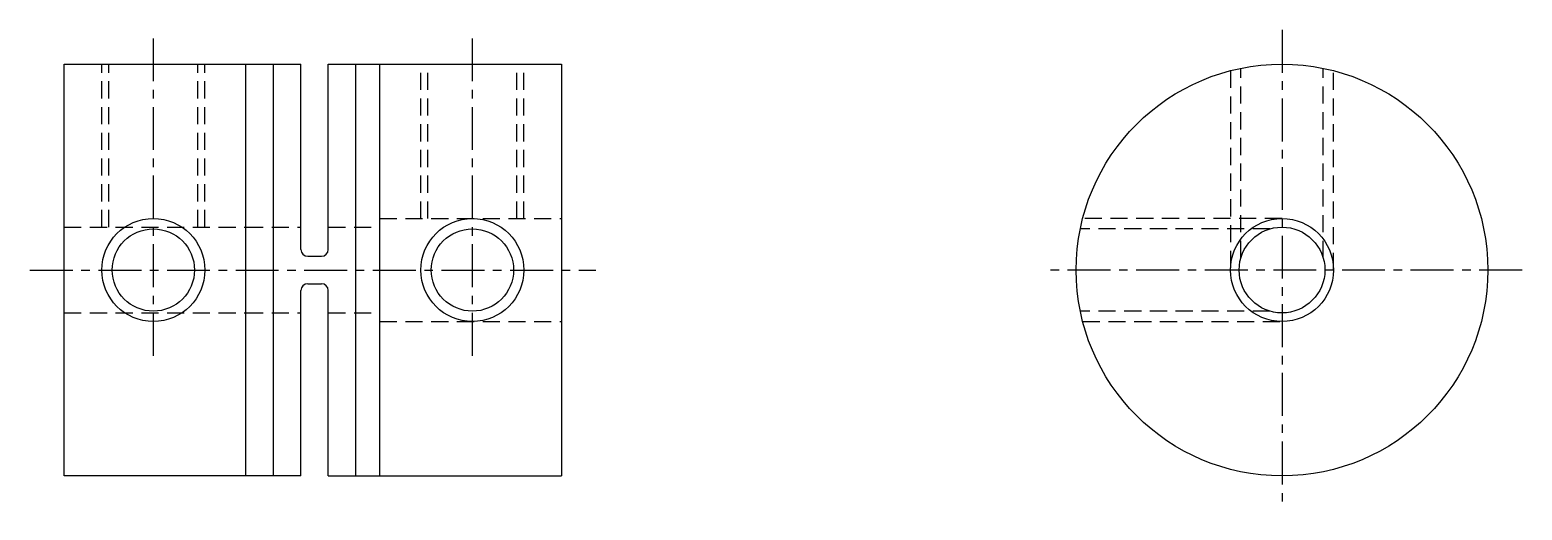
# Model space of a CAD drawing. Extents: x 57.5 to 101, y 60.2 to 108.9.
# Drawn here: x 57.54 to 101.04, y 94.91 to 108.91 of the extents above; entities outside this region: 2.
import ezdxf

# ---------------------------------------------------------------- set-up
doc = ezdxf.new("R2010")
doc.units = 0
doc.linetypes.add('CENTER', pattern=[2, 1.25, -0.25, 0.25, -0.25])
doc.linetypes.add('DASHED', pattern=[0.75, 0.5, -0.25])
doc.layers.get('0').update_dxf_attribs({"linetype": 'CONTINUOUS'})
doc.layers.add('CENTER', color=1, linetype='CENTER')
doc.styles.add('MISUMI', font='txt.shx')

msp = doc.modelspace()

# ---------------------------------------------------------------- linework, layer by layer
at = {"color": 7, "linetype": 'CONTINUOUS'}
for p, q in [((58.539, 95.913), (58.539, 107.913)), ((58.539, 107.913), (63.839, 107.913)), ((63.839, 101.913), (63.839, 107.913)), ((63.839, 107.913), (65.439, 107.913)), ((64.639, 95.913), (64.639, 107.913)), ((65.439, 102.513), (65.439, 107.913)), ((66.239, 102.513), (66.239, 107.913)), ((66.239, 107.913), (73.039, 107.913)), ((67.039, 101.913), (67.039, 107.913)), ((67.739, 95.913), (67.739, 107.913)), ((73.039, 107.913), (73.039, 95.913)), ((65.639, 102.313), (66.039, 102.313)), ((63.839, 95.913), (63.839, 101.913)), ((67.039, 95.913), (67.039, 101.913)), ((65.639, 101.513), (66.039, 101.513)), ((65.439, 95.913), (65.439, 101.313)), ((66.239, 95.913), (66.239, 101.313)), ((63.839, 95.913), (58.539, 95.913)), ((65.439, 95.913), (63.839, 95.913)), ((66.239, 95.913), (73.039, 95.913))]:
    msp.add_line(p, q, dxfattribs=at)
at = {"color": 3, "linetype": 'DASHED'}
for p, q in [((59.639, 103.163), (59.639, 107.913)), ((59.839, 103.163), (59.839, 107.913)), ((62.439, 103.163), (62.439, 107.913)), ((62.639, 103.163), (62.639, 107.913)), ((68.939, 103.413), (68.939, 107.913)), ((69.139, 103.413), (69.139, 107.913)), ((71.739, 103.413), (71.739, 107.913)), ((71.939, 103.413), (71.939, 107.913)), ((92.539, 107.723), (92.539, 101.913)), ((92.839, 102.263), (92.839, 107.792)), ((95.239, 102.263), (95.239, 107.792)), ((95.539, 101.913), (95.539, 107.723)), ((58.539, 103.163), (63.839, 103.163)), ((63.839, 103.163), (65.439, 103.163)), ((66.239, 103.163), (67.739, 103.163)), ((67.739, 103.413), (73.039, 103.413)), ((93.689, 103.113), (88.16, 103.113)), ((94.039, 103.413), (88.23, 103.413)), ((58.539, 100.663), (63.839, 100.663)), ((63.839, 100.663), (65.439, 100.663)), ((66.239, 100.663), (67.739, 100.663)), ((93.689, 100.713), (88.16, 100.713)), ((67.739, 100.413), (73.039, 100.413)), ((88.23, 100.413), (94.039, 100.413))]:
    msp.add_line(p, q, dxfattribs=at)
at = {"color": 7, "linetype": 'CONTINUOUS'}
for centre, radius in [((94.039, 101.913), 6), ((61.139, 101.913), 1.2), ((70.439, 101.913), 1.2), ((94.039, 101.913), 1.5), ((94.039, 101.913), 1.25)]:
    msp.add_circle(centre, radius, dxfattribs=at)
at = {"color": 3, "linetype": 'CONTINUOUS'}
for centre in [(61.139, 101.913), (70.439, 101.913)]:
    msp.add_circle(centre, 1.5, dxfattribs=at)
at = {"color": 7, "linetype": 'CONTINUOUS'}
for centre, start, end in [((65.639, 102.513), 180, 270), ((66.039, 102.513), 270, 0), ((65.639, 101.313), 90, 180), ((66.039, 101.313), 0, 90)]:
    msp.add_arc(centre, 0.2, start, end, dxfattribs=at)
at = {"layer": 'CENTER', "color": 1, "linetype": 'CENTER'}
for p, q in [((61.139, 99.413), (61.139, 108.913)), ((70.439, 99.413), (70.439, 108.913)), ((94.039, 108.913), (94.039, 94.913)), ((57.539, 101.913), (74.039, 101.913)), ((101.039, 101.913), (87.039, 101.913))]:
    msp.add_line(p, q, dxfattribs=at)

# ---------------------------------------------------------------- texts
at = {"color": 7, "linetype": 'CONTINUOUS', "style": 'MISUMI'}
for s, p in [('MCJSN12-2.5-3', (58.612, 66.224)), ('MCJSN12-2.5', (58.612, 60.224))]:
    msp.add_text(s, height=3, dxfattribs=at).set_placement(p)

doc.saveas('drawing.dxf')
